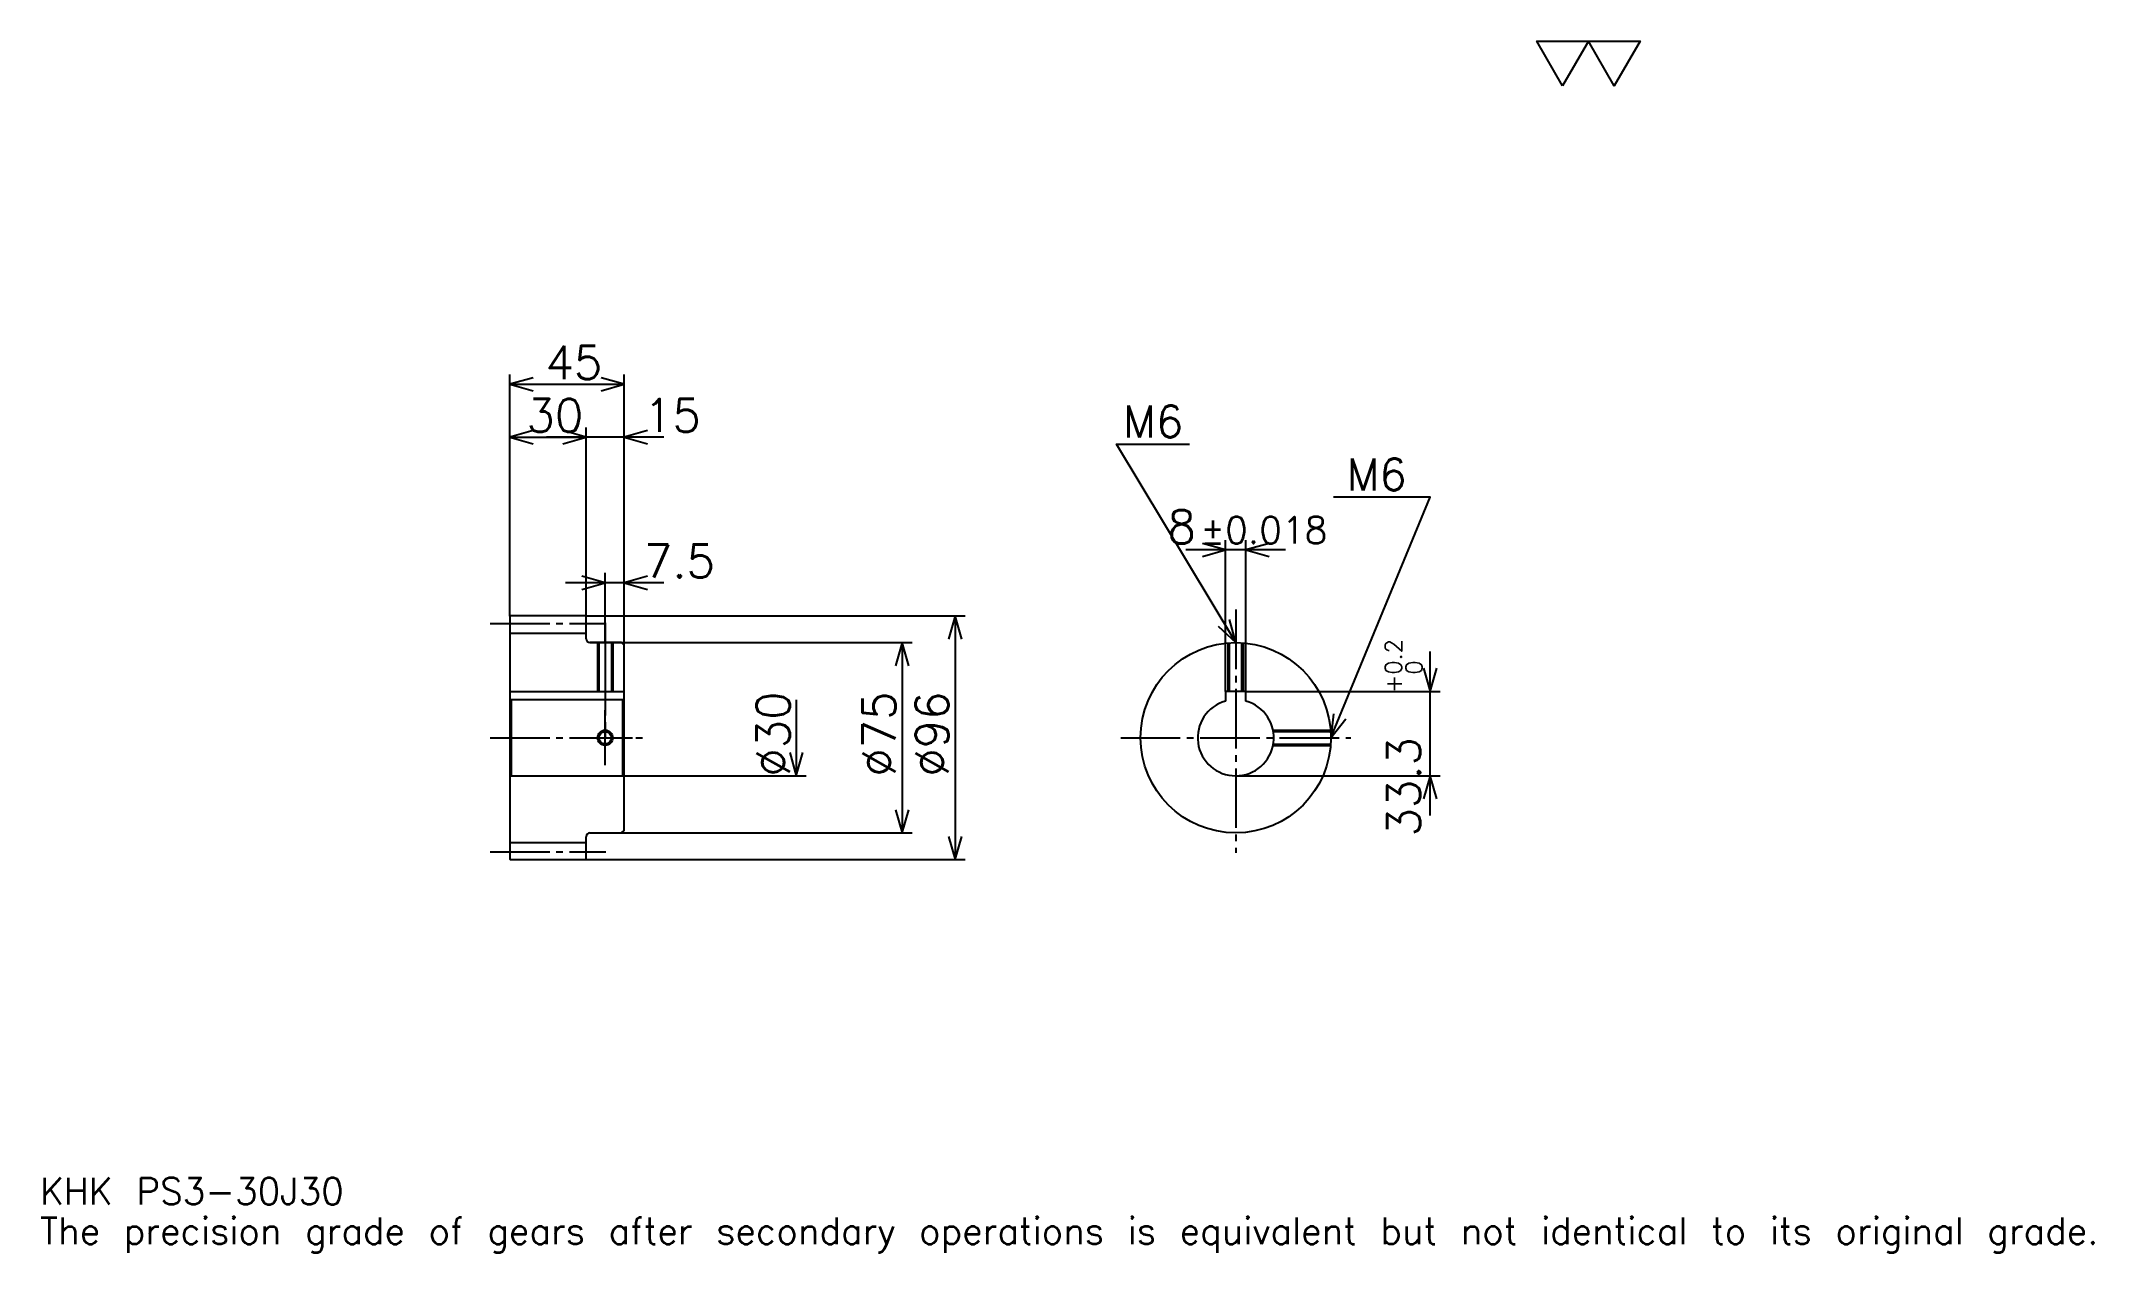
# Model space of a CAD drawing. Extents: x 27 to 835, y 10 to 487.
import ezdxf

# ---------------------------------------------------------------- set-up
doc = ezdxf.new("R2010")
doc.units = 0
doc.linetypes.add('DASHDOT', pattern=[31.304349, 23.478261, -2.608696, 2.608696, -2.608696])
doc.layers.get('0').update_dxf_attribs({"linetype": 'CONTINUOUS'})
doc.layers.add('DASHDOT', color=6, linetype='DASHDOT')
doc.styles.add('KANJI', font='TXT', dxfattribs={"bigfont": 'BIGFONT'})

msp = doc.modelspace()

# ---------------------------------------------------------------- linework, layer by layer
at = {"color": 5}
for p, q in [((211.304337, 260.608704), (211.304337, 355.82608)), ((211.304337, 351.913025), (256.304321, 351.913025)), ((256.304321, 260.608704), (256.304321, 355.82608)), ((241.304337, 260.608704), (241.304337, 334.956512)), ((211.304337, 331.043457), (241.304337, 331.043457)), ((271.956512, 331.043457), (225.652161, 331.043457)), ((516.934753, 286.630432), (477.630432, 286.630432)), ((493.282593, 230.908691), (493.282593, 290.543457)), ((501.282593, 230.908691), (501.282593, 290.543457)), ((248.804337, 260.608704), (248.804337, 277.565216)), ((271.956512, 273.652161), (233.152161, 273.652161)), ((211.304337, 260.508698), (211.304337, 260.608704)), ((241.20433, 260.608704), (256.304321, 260.608704)), ((241.304337, 260.508698), (241.304337, 260.608704)), ((248.804337, 250.108688), (248.804337, 260.608704)), ((248.804337, 250.108688), (248.804337, 260.608704)), ((256.304321, 260.608704), (390.652161, 260.608704)), ((256.304321, 249.108688), (256.304321, 260.608704)), ((386.739136, 260.608704), (386.739136, 164.608688)), ((242.804337, 250.108688), (256.304321, 250.108688)), ((256.304321, 250.108688), (369.782593, 250.108688)), ((365.869568, 250.108688), (365.869568, 175.108688)), ((573.913025, 181.956512), (573.913025, 246.560852)), ((324.130432, 227.608688), (324.130432, 197.608688)), ((501.282593, 230.908691), (577.826111, 230.908691)), ((256.304321, 197.608688), (328.043457, 197.608688)), ((497.282593, 197.608688), (577.826111, 197.608688)), ((242.804337, 175.108688), (256.304321, 175.108688)), ((256.304321, 175.108688), (369.782593, 175.108688)), ((241.20433, 164.608688), (256.304321, 164.608688)), ((256.304321, 164.608688), (390.652161, 164.608688))]:
    msp.add_line(p, q, dxfattribs=at)
at = {"color": 4}
for p, q in [((211.304337, 253.858688), (241.304337, 253.858688)), ((211.304337, 230.908691), (256.304321, 230.908691)), ((211.804337, 227.608688), (211.804337, 197.608688)), ((255.804337, 227.608688), (256.304321, 228.108688)), ((255.804337, 197.608688), (256.304321, 197.108688)), ((211.304337, 171.358688), (241.304337, 171.358688))]:
    msp.add_line(p, q, dxfattribs=at)
at = {"color": 7}
msp.add_lwpolyline([(626.086975, 469.565216), (615.913086, 487.200012), (656.608704, 487.200012), (646.434814, 469.565216), (636.260864, 487.200012), (626.086975, 469.565216)], dxfattribs=at)
at = {"color": 5}
for points in [[(220.434769, 354.521729), (211.304337, 351.913025), (220.434769, 349.304352)], [(247.173904, 349.304352), (256.304321, 351.913025), (247.173904, 354.521729)], [(220.434769, 333.652161), (211.304337, 331.043457), (220.434769, 328.434784)], [(232.173904, 328.434784), (241.304337, 331.043457), (232.173904, 333.652161)], [(232.173904, 328.434784), (241.304337, 331.043457), (232.173904, 333.652161)], [(265.434784, 333.652161), (256.304321, 331.043457), (265.434784, 328.434784)], [(497.282593, 250.108688), (450.32608, 328.369568), (479.021729, 328.369568)], [(534.782593, 212.608688), (573.913025, 307.5), (535.826111, 307.5)], [(484.152161, 284.021729), (493.282593, 286.630432), (484.152161, 289.239136)], [(510.413025, 289.239136), (501.282593, 286.630432), (510.413025, 284.021729)], [(239.673904, 271.043457), (248.804337, 273.652161), (239.673904, 276.260864)], [(265.434784, 276.260864), (256.304321, 273.652161), (265.434784, 271.043457)], [(389.347809, 251.478256), (386.739136, 260.608704), (384.130432, 251.478256)], [(490.348083, 256.595825), (497.282593, 250.108688), (494.82196, 259.280151)], [(368.478241, 240.978256), (365.869568, 250.108688), (363.260864, 240.978256)], [(571.304321, 240.039124), (573.913025, 230.908691), (576.521729, 240.039124)], [(535.851685, 222.044113), (534.782593, 212.608688), (540.67511, 220.055084)], [(321.521729, 206.73912), (324.130432, 197.608688), (326.739136, 206.73912)], [(576.521729, 188.478256), (573.913025, 197.608688), (571.304321, 188.478256)], [(363.260864, 184.23912), (365.869568, 175.108688), (368.478241, 184.23912)], [(384.130432, 173.73912), (386.739136, 164.608688), (389.347809, 173.73912)]]:
    msp.add_lwpolyline(points, dxfattribs=at)
at = {"color": 4}
for points in [[(241.304337, 251.608688), (241.304337, 260.508698), (241.20433, 260.608704), (211.404343, 260.608704), (211.304337, 260.508698), (211.304337, 197.108688)], [(242.804337, 175.108688), (255.304337, 175.108688), (256.304321, 176.108688), (256.304321, 249.108688), (255.304337, 250.108688), (242.804337, 250.108688)], [(245.804337, 250.108688), (245.804337, 230.908691)], [(246.34433, 250.108688), (246.34433, 230.908691)], [(251.264343, 250.108688), (251.264343, 230.908691)], [(251.804337, 250.108688), (251.804337, 230.908691)], [(494.282593, 230.908691), (494.282593, 249.988495)], [(494.822632, 230.908691), (494.822632, 250.027908)], [(499.742615, 230.908691), (499.742615, 250.027908)], [(500.282593, 230.908691), (500.282593, 249.988495)], [(211.304337, 197.108688), (211.804337, 197.608688), (255.804337, 197.608688), (255.804337, 227.608688), (211.804337, 227.608688), (211.304337, 228.108688)], [(501.282593, 227.065521), (501.282593, 230.908691), (493.282593, 230.908691), (493.282593, 227.065521)], [(511.979553, 215.608688), (534.662415, 215.608688)], [(512.079529, 215.068695), (534.701843, 215.068695)], [(511.979553, 209.608688), (534.662415, 209.608688)], [(512.079529, 210.148682), (534.701843, 210.148682)], [(211.304337, 197.108688), (211.304337, 164.708679), (211.404343, 164.608688), (241.20433, 164.608688), (241.304337, 164.708679), (241.304337, 173.608688)]]:
    msp.add_lwpolyline(points, dxfattribs=at)
for centre, radius in [((497.282593, 212.608688), 37.5), ((248.804337, 212.608688), 2.46)]:
    msp.add_circle(centre, radius, dxfattribs=at)
at = {"color": 7}
msp.add_circle((248.804337, 212.608688), 3, dxfattribs=at)
at = {"color": 4}
for centre, radius, start, end in [((242.804337, 251.608688), 1.5, 180, 270), ((497.282593, 212.608688), 15, 105.466010323, 74.533989677), ((242.804337, 173.608688), 1.5, 90, 180)]:
    msp.add_arc(centre, radius, start, end, dxfattribs=at)
at = {"layer": 'DASHDOT', "color": 7}
for p, q in [((497.282593, 263.152161), (497.282593, 167.282593)), ((203.478256, 257.608704), (249.130432, 257.608704)), ((248.804337, 250.108688), (248.804337, 212.608688)), ((203.478256, 212.608688), (264.130432, 212.608688)), ((451.956512, 212.608688), (542.608704, 212.608688)), ((203.478256, 167.608688), (249.130432, 167.608688))]:
    msp.add_line(p, q, dxfattribs=at)
for points in [[(248.804337, 257.934784), (248.804337, 223.082596)], [(248.804337, 201.782608), (248.804337, 223.434769)], [(237.978241, 212.608688), (259.630432, 212.608688)]]:
    msp.add_lwpolyline(points, dxfattribs=at)

# ---------------------------------------------------------------- texts
at = {"color": 7, "style": 'KANJI'}
for s, height, p in [('45', 13.043478, (225.32608, 354)), ('30', 13.043478, (217.82608, 333.130432)), ('15', 13.043478, (264.130432, 333.130432)), ('M6', 12.52174, (452.934753, 330.978271)), ('M6', 12.52174, (541.043457, 310.108704)), ('8', 13.043478, (470.358276, 289.239136)), ('%%p0.018', 10.434783, (483.269714, 289.239136)), ('7.5', 13.043478, (264.130432, 275.739136)), ('KHK PS3-30J30', 10.434783, (26.086956, 28.695652)), ('The precision grade of gears after secondary operations is equivalent but not identical to its original grade.', 10.434783, (26.086956, 13.043478))]:
    msp.add_text(s, height=height, dxfattribs=at).set_placement(p)
for s, height, p in [('0.2', 6.521739, (562.695679, 237.498749)), ('+', 6.521739, (562.695679, 230.194397)), ('0', 6.521739, (570.782593, 237.498749)), ('%%c30', 13.043478, (321.521729, 197.282608)), ('%%c75', 13.043478, (363.260864, 197.282593)), ('%%c96', 13.043478, (384.130432, 197.282593)), ('33.3', 13.043478, (570, 173.737061))]:
    msp.add_text(s, height=height, rotation=90, dxfattribs=at).set_placement(p)

doc.saveas('drawing.dxf')
